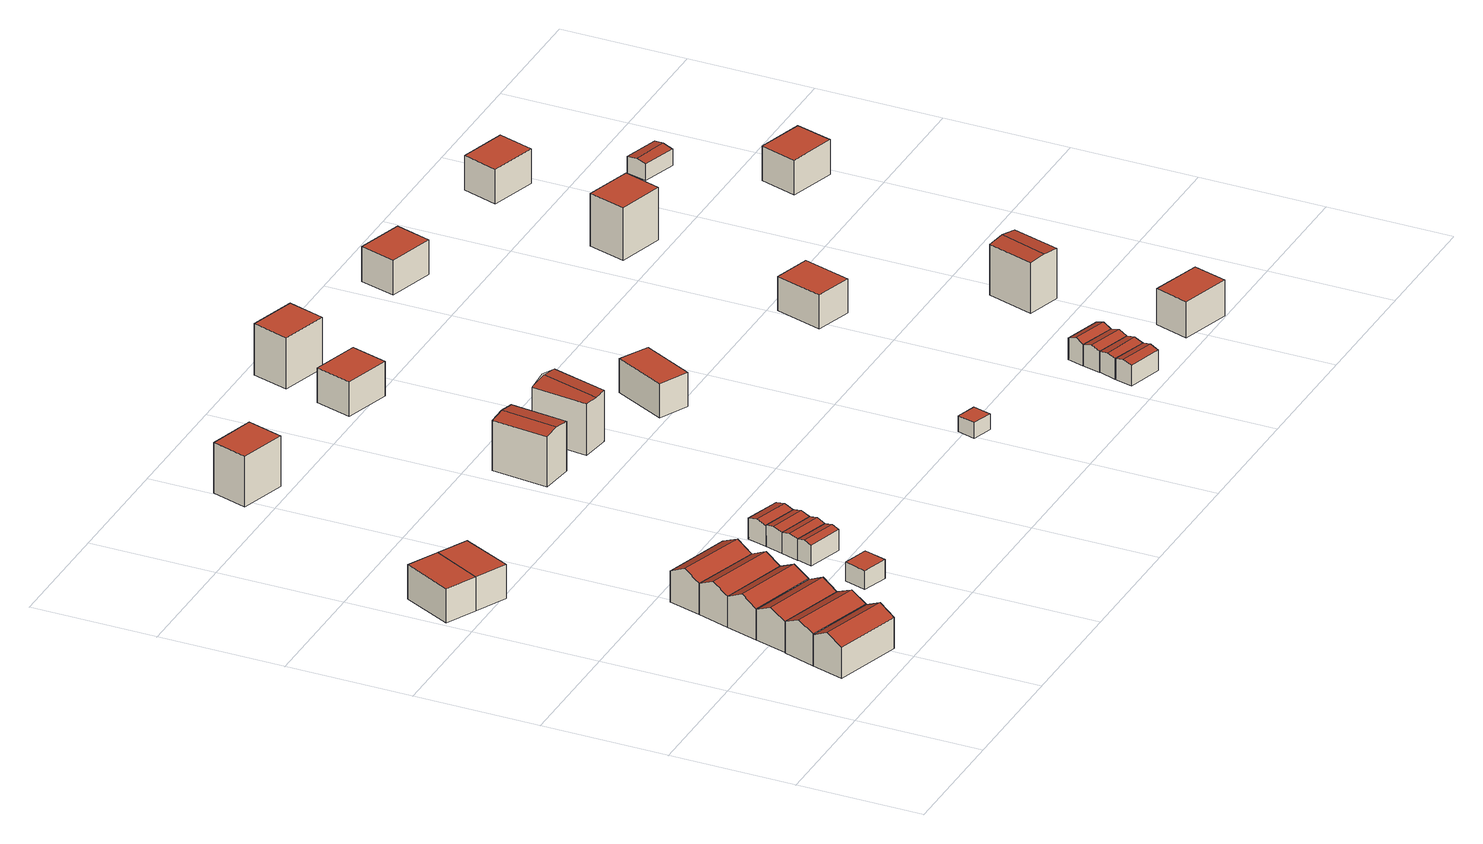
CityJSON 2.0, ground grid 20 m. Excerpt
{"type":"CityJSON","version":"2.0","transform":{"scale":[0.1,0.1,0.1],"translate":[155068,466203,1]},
"CityObjects":{
"building1":{"type":"Building","attributes":{"b3_bag_bag_overlap":0,"b3_bouwlagen":2,"b3_dak_type":"slanted","b3_extrusie":"standard","b3_h_dak_50p":6.19,"b3_h_dak_70p":7.12,"b3_h_dak_max":8.47,"b3_h_dak_min":5.07,"b3_h_maaiveld":2.04,"b3_is_glas_dak":false,"b3_kas_warenhuis":false,"b3_kwaliteitsindicator":true,"b3_mutatie_ahn3_ahn4":false,"b3_mutatie_ahn4_ahn5":false,"b3_n_nok":0,"b3_n_vlakken":2,"b3_opp_buitenmuur":52.2,"b3_opp_dak_plat":16.15,"b3_opp_dak_schuin":48.78,"b3_opp_grond":61.24,"b3_opp_scheidingsmuur":97.62,"b3_rmse_lod12":1.39,"b3_rmse_lod13":1.39,"b3_rmse_lod22":0.0473,"b3_t_run":35,"b3_val3dity_lod12":"[]","b3_val3dity_lod13":"[]","b3_val3dity_lod22":"[]","b3_volume_lod12":312.37,"b3_volume_lod13":312.37,"b3_volume_lod22":265.1,"geconstateerd":false,"oorspronkelijkbouwjaar":1991,"status":"Pand in gebruik"},"children":["building1-1"]},
"building1-1":{"type":"BuildingPart","parents":["building1"],"geometry":[{"type":"Solid","lod":"2.2","boundaries":[[[[0,1,2,3]],[[4,5,6,7]],[[5,4,1,0]],[[4,7,8,2,1]],[[9,8,7,6]],[[8,9,3,2]],[[9,6,5,0,3]]]],"semantics":{"surfaces":[{"type":"GroundSurface"},{"type":"RoofSurface"},{"type":"WallSurface"}],"values":[[0,1,2,2,1,2,2]]}}]},
"building2":{"type":"Building","attributes":{"b3_bag_bag_overlap":0,"b3_bouwlagen":2,"b3_dak_type":"slanted","b3_extrusie":"standard","b3_h_dak_50p":6.31,"b3_h_dak_70p":7.24,"b3_h_dak_max":8.48,"b3_h_dak_min":5.08,"b3_h_maaiveld":2.04,"b3_is_glas_dak":false,"b3_kas_warenhuis":false,"b3_kwaliteitsindicator":true,"b3_mutatie_ahn3_ahn4":false,"b3_mutatie_ahn4_ahn5":false,"b3_n_nok":0,"b3_n_vlakken":2,"b3_opp_buitenmuur":55,"b3_opp_dak_plat":20.54,"b3_opp_dak_schuin":43.91,"b3_opp_grond":61.23,"b3_opp_scheidingsmuur":97.56,"b3_rmse_lod12":1.41,"b3_rmse_lod13":1.41,"b3_rmse_lod22":0.0472,"b3_t_run":30,"b3_val3dity_lod12":"[]","b3_val3dity_lod13":"[]","b3_val3dity_lod22":"[]","b3_volume_lod12":316.66,"b3_volume_lod13":316.66,"b3_volume_lod22":266.29,"geconstateerd":false,"oorspronkelijkbouwjaar":1991,"status":"Pand in gebruik"},"children":["building2-1"]},
"building2-1":{"type":"BuildingPart","parents":["building2"],"geometry":[{"type":"Solid","lod":"2.2","boundaries":[[[[10,11,1,0]],[[12,13,14,15]],[[13,12,11,10]],[[12,15,16,1,11]],[[17,16,15,14]],[[16,17,0,1]],[[17,14,13,10,0]]]],"semantics":{"surfaces":[{"type":"GroundSurface"},{"type":"RoofSurface"},{"type":"WallSurface"}],"values":[[0,1,2,2,1,2,2]]}}]},
"building3":{"type":"Building","attributes":{"b3_bag_bag_overlap":0,"b3_bouwlagen":2,"b3_dak_type":"slanted","b3_extrusie":"standard","b3_h_dak_50p":6.29,"b3_h_dak_70p":7.17,"b3_h_dak_max":8.48,"b3_h_dak_min":5.07,"b3_h_maaiveld":2.09,"b3_is_glas_dak":false,"b3_kas_warenhuis":false,"b3_kwaliteitsindicator":true,"b3_mutatie_ahn3_ahn4":false,"b3_mutatie_ahn4_ahn5":false,"b3_n_nok":0,"b3_n_vlakken":2,"b3_opp_buitenmuur":54.1,"b3_opp_dak_plat":20.85,"b3_opp_dak_schuin":43.54,"b3_opp_grond":61.23,"b3_opp_scheidingsmuur":96.2,"b3_rmse_lod12":1.37,"b3_rmse_lod13":1.37,"b3_rmse_lod22":0.0404,"b3_t_run":29,"b3_val3dity_lod12":"[]","b3_val3dity_lod13":"[]","b3_val3dity_lod22":"[]","b3_volume_lod12":308.35,"b3_volume_lod13":308.35,"b3_volume_lod22":262.24,"geconstateerd":false,"oorspronkelijkbouwjaar":1991,"status":"Pand in gebruik"},"children":["building3-1"]},
"building3-1":{"type":"BuildingPart","parents":["building3"],"geometry":[{"type":"Solid","lod":"2.2","boundaries":[[[[18,19,20,21]],[[22,23,24,25]],[[23,22,19,18]],[[22,25,26,20,19]],[[27,26,25,24]],[[26,27,21,20]],[[27,24,23,18,21]]]],"semantics":{"surfaces":[{"type":"GroundSurface"},{"type":"RoofSurface"},{"type":"WallSurface"}],"values":[[0,1,2,2,1,2,2]]}}]},
"building4":{"type":"Building","attributes":{"b3_bag_bag_overlap":0,"b3_bouwlagen":2,"b3_dak_type":"horizontal","b3_extrusie":"standard","b3_h_dak_50p":7.77,"b3_h_dak_70p":7.79,"b3_h_dak_max":7.94,"b3_h_dak_min":7.72,"b3_h_maaiveld":2.16,"b3_is_glas_dak":false,"b3_kas_warenhuis":false,"b3_kwaliteitsindicator":true,"b3_mutatie_ahn3_ahn4":false,"b3_mutatie_ahn4_ahn5":false,"b3_n_nok":0,"b3_n_vlakken":1,"b3_opp_buitenmuur":60.61,"b3_opp_dak_plat":47.4,"b3_opp_dak_schuin":0,"b3_opp_grond":47.4,"b3_opp_scheidingsmuur":98.88,"b3_rmse_lod12":0.368,"b3_rmse_lod13":0.368,"b3_rmse_lod22":0.368,"b3_t_run":25,"b3_val3dity_lod12":"[]","b3_val3dity_lod13":"[]","b3_val3dity_lod22":"[]","b3_volume_lod12":266.92,"b3_volume_lod13":266.92,"b3_volume_lod22":266.51,"geconstateerd":false,"oorspronkelijkbouwjaar":1991,"status":"Pand in gebruik"},"children":["building4-1"]},
"building4-1":{"type":"BuildingPart","parents":["building4"],"geometry":[{"type":"Solid","lod":"2.2","boundaries":[[[[28,29,30,31]],[[32,33,34,35]],[[35,34,29,28]],[[34,33,30,29]],[[33,32,31,30]],[[32,35,28,31]]]],"semantics":{"surfaces":[{"type":"GroundSurface"},{"type":"RoofSurface"},{"type":"WallSurface"}],"values":[[0,1,2,2,2,2]]}}]},
"building5":{"type":"Building","attributes":{"b3_bag_bag_overlap":0,"b3_bouwlagen":2,"b3_dak_type":"slanted","b3_extrusie":"standard","b3_h_dak_50p":6.28,"b3_h_dak_70p":7.19,"b3_h_dak_max":8.48,"b3_h_dak_min":5.08,"b3_h_maaiveld":2.15,"b3_is_glas_dak":false,"b3_kas_warenhuis":false,"b3_kwaliteitsindicator":true,"b3_mutatie_ahn3_ahn4":false,"b3_mutatie_ahn4_ahn5":false,"b3_n_nok":0,"b3_n_vlakken":2,"b3_opp_buitenmuur":53.51,"b3_opp_dak_plat":21.48,"b3_opp_dak_schuin":42.9,"b3_opp_grond":61.22,"b3_opp_scheidingsmuur":95.57,"b3_rmse_lod12":1.41,"b3_rmse_lod13":1.41,"b3_rmse_lod22":0.0502,"b3_t_run":35,"b3_val3dity_lod12":"[]","b3_val3dity_lod13":"[]","b3_val3dity_lod22":"[]","b3_volume_lod12":309.46,"b3_volume_lod13":309.46,"b3_volume_lod22":259.7,"geconstateerd":false,"oorspronkelijkbouwjaar":1991,"status":"Pand in gebruik"},"children":["building5-1"]},
"building5-1":{"type":"BuildingPart","parents":["building5"],"geometry":[{"type":"Solid","lod":"2.2","boundaries":[[[[36,19,18,37]],[[38,39,40,19,36]],[[41,40,39,42]],[[40,41,18,19]],[[41,42,43,37,18]],[[38,43,42,39]],[[43,38,36,37]]]],"semantics":{"surfaces":[{"type":"GroundSurface"},{"type":"WallSurface"},{"type":"RoofSurface"}],"values":[[0,1,2,1,1,2,1]]}}]},
"building6":{"type":"Building","attributes":{"b3_bag_bag_overlap":0,"b3_bouwlagen":2,"b3_dak_type":"horizontal","b3_extrusie":"standard","b3_h_dak_50p":7.78,"b3_h_dak_70p":7.79,"b3_h_dak_max":7.94,"b3_h_dak_min":7.74,"b3_h_maaiveld":2.16,"b3_is_glas_dak":false,"b3_kas_warenhuis":false,"b3_kwaliteitsindicator":true,"b3_mutatie_ahn3_ahn4":false,"b3_mutatie_ahn4_ahn5":false,"b3_n_nok":0,"b3_n_vlakken":1,"b3_opp_buitenmuur":62.13,"b3_opp_dak_plat":48.35,"b3_opp_dak_schuin":0,"b3_opp_grond":48.35,"b3_opp_scheidingsmuur":98.75,"b3_rmse_lod12":0.0343,"b3_rmse_lod13":0.0343,"b3_rmse_lod22":0.0314,"b3_t_run":24,"b3_val3dity_lod12":"[]","b3_val3dity_lod13":"[]","b3_val3dity_lod22":"[]","b3_volume_lod12":272.57,"b3_volume_lod13":272.57,"b3_volume_lod22":272.08,"geconstateerd":false,"oorspronkelijkbouwjaar":1991,"status":"Pand in gebruik"},"children":["building6-1"]},
"building6-1":{"type":"BuildingPart","parents":["building6"],"geometry":[{"type":"Solid","lod":"2.2","boundaries":[[[[44,45,31,30]],[[33,32,46,47]],[[47,46,45,44]],[[46,32,31,45]],[[32,33,30,31]],[[33,47,44,30]]]],"semantics":{"surfaces":[{"type":"GroundSurface"},{"type":"RoofSurface"},{"type":"WallSurface"}],"values":[[0,1,2,2,2,2]]}}]},
"building7":{"type":"Building","attributes":{"b3_bag_bag_overlap":0,"b3_bouwlagen":2,"b3_dak_type":"slanted","b3_extrusie":"standard","b3_h_dak_50p":6.28,"b3_h_dak_70p":7.23,"b3_h_dak_max":8.47,"b3_h_dak_min":5.07,"b3_h_maaiveld":2.14,"b3_is_glas_dak":false,"b3_kas_warenhuis":false,"b3_kwaliteitsindicator":true,"b3_mutatie_ahn3_ahn4":false,"b3_mutatie_ahn4_ahn5":false,"b3_n_nok":0,"b3_n_vlakken":2,"b3_opp_buitenmuur":52.98,"b3_opp_dak_plat":21.18,"b3_opp_dak_schuin":43.25,"b3_opp_grond":61.23,"b3_opp_scheidingsmuur":95.88,"b3_rmse_lod12":1.43,"b3_rmse_lod13":1.43,"b3_rmse_lod22":0.0467,"b3_t_run":35,"b3_val3dity_lod12":"[]","b3_val3dity_lod13":"[]","b3_val3dity_lod22":"[]","b3_volume_lod12":310.87,"b3_volume_lod13":310.87,"b3_volume_lod22":259.42,"geconstateerd":false,"oorspronkelijkbouwjaar":1991,"status":"Pand in gebruik"},"children":["building7-1"]},
"building7-1":{"type":"BuildingPart","parents":["building7"],"geometry":[{"type":"Solid","lod":"2.2","boundaries":[[[[48,49,36,37]],[[50,51,52,53]],[[51,50,49,48]],[[50,53,38,36,49]],[[43,38,53,52]],[[38,43,37,36]],[[43,52,51,48,37]]]],"semantics":{"surfaces":[{"type":"GroundSurface"},{"type":"RoofSurface"},{"type":"WallSurface"}],"values":[[0,1,2,2,1,2,2]]}}]},
"building8":{"type":"Building","attributes":{"b3_bag_bag_overlap":0,"b3_bouwlagen":2,"b3_dak_type":"slanted","b3_extrusie":"standard","b3_h_dak_50p":6.33,"b3_h_dak_70p":7.24,"b3_h_dak_max":8.47,"b3_h_dak_min":5.08,"b3_h_maaiveld":2.14,"b3_is_glas_dak":false,"b3_kas_warenhuis":false,"b3_kwaliteitsindicator":true,"b3_mutatie_ahn3_ahn4":false,"b3_mutatie_ahn4_ahn5":false,"b3_n_nok":0,"b3_n_vlakken":2,"b3_opp_buitenmuur":101.18,"b3_opp_dak_plat":15.57,"b3_opp_dak_schuin":49.99,"b3_opp_grond":61.86,"b3_opp_scheidingsmuur":47.89,"b3_rmse_lod12":1.4,"b3_rmse_lod13":1.4,"b3_rmse_lod22":0.076,"b3_t_run":39,"b3_val3dity_lod12":"[]","b3_val3dity_lod13":"[]","b3_val3dity_lod22":"[]","b3_volume_lod12":314.93,"b3_volume_lod13":314.93,"b3_volume_lod22":265.08,"geconstateerd":false,"oorspronkelijkbouwjaar":1991,"status":"Pand in gebruik"},"children":["building8-1"]},
"building8-1":{"type":"BuildingPart","parents":["building8"],"geometry":[{"type":"Solid","lod":"2.2","boundaries":[[[[54,55,49,48]],[[56,57,58,59]],[[57,56,55,54]],[[56,59,50,49,55]],[[51,50,59,58]],[[50,51,48,49]],[[51,58,57,54,48]]]],"semantics":{"surfaces":[{"type":"GroundSurface"},{"type":"RoofSurface"},{"type":"WallSurface"}],"values":[[0,1,2,2,1,2,2]]}}]},
"building9":{"type":"Building","attributes":{"b3_bag_bag_overlap":0,"b3_dak_type":"slanted","b3_extrusie":"standard","b3_h_dak_50p":5.09,"b3_h_dak_70p":5.3,"b3_h_dak_max":5.59,"b3_h_dak_min":4.51,"b3_h_maaiveld":2.19,"b3_h_nok":5.56,"b3_is_glas_dak":false,"b3_kas_warenhuis":false,"b3_kwaliteitsindicator":true,"b3_mutatie_ahn3_ahn4":false,"b3_mutatie_ahn4_ahn5":false,"b3_n_nok":1,"b3_n_vlakken":2,"b3_opp_buitenmuur":34.64,"b3_opp_dak_plat":0,"b3_opp_dak_schuin":18.3,"b3_opp_grond":16.05,"b3_opp_scheidingsmuur":7.62,"b3_rmse_lod12":0.346,"b3_rmse_lod13":0.346,"b3_rmse_lod22":0.0188,"b3_t_run":11,"b3_val3dity_lod12":"[]","b3_val3dity_lod13":"[]","b3_val3dity_lod22":"[]","b3_volume_lod12":49.35,"b3_volume_lod13":49.35,"b3_volume_lod22":46.27,"geconstateerd":false,"oorspronkelijkbouwjaar":2023,"status":"Pand in gebruik"},"children":["building9-1"]},
"building9-1":{"type":"BuildingPart","parents":["building9"],"geometry":[{"type":"Solid","lod":"2.2","boundaries":[[[[60,61,62,63]],[[64,65,66,67]],[[67,66,61,60]],[[66,65,62,61]],[[65,64,63,62]],[[64,67,60,63]]]],"semantics":{"surfaces":[{"type":"GroundSurface"},{"type":"RoofSurface"},{"type":"WallSurface"}],"values":[[0,1,2,2,2,2]]}}]},
"building10":{"type":"Building","attributes":{"b3_bag_bag_overlap":0,"b3_dak_type":"slanted","b3_extrusie":"standard","b3_h_dak_50p":5.33,"b3_h_dak_70p":5.58,"b3_h_dak_max":5.99,"b3_h_dak_min":4.62,"b3_h_maaiveld":2.16,"b3_h_nok":6.05,"b3_is_glas_dak":false,"b3_kas_warenhuis":false,"b3_kwaliteitsindicator":true,"b3_mutatie_ahn3_ahn4":false,"b3_mutatie_ahn4_ahn5":false,"b3_n_nok":1,"b3_n_vlakken":2,"b3_opp_buitenmuur":31.3,"b3_opp_dak_plat":0,"b3_opp_dak_schuin":16.78,"b3_opp_grond":15.11,"b3_opp_scheidingsmuur":18.43,"b3_rmse_lod12":0.497,"b3_rmse_lod13":0.497,"b3_rmse_lod22":0.02,"b3_t_run":10,"b3_val3dity_lod12":"[]","b3_val3dity_lod13":"[]","b3_val3dity_lod22":"[]","b3_volume_lod12":52.09,"b3_volume_lod13":52.09,"b3_volume_lod22":47.72,"geconstateerd":false,"oorspronkelijkbouwjaar":1992,"status":"Pand in gebruik"},"children":["building10-1"]},
"building10-1":{"type":"BuildingPart","parents":["building10"],"geometry":[{"type":"Solid","lod":"2.2","boundaries":[[[[68,69,70,71]],[[72,73,74,75]],[[73,72,69,68]],[[72,75,76,70,69]],[[77,76,75,74]],[[76,77,71,70]],[[77,74,73,68,71]]]],"semantics":{"surfaces":[{"type":"GroundSurface"},{"type":"RoofSurface"},{"type":"WallSurface"}],"values":[[0,1,2,2,1,2,2]]}}]},
"building11":{"type":"Building","attributes":{"b3_bag_bag_overlap":0,"b3_dak_type":"slanted","b3_extrusie":"standard","b3_h_dak_50p":5.26,"b3_h_dak_70p":5.56,"b3_h_dak_max":5.98,"b3_h_dak_min":4.59,"b3_h_maaiveld":2.15,"b3_h_nok":6.01,"b3_is_glas_dak":false,"b3_kas_warenhuis":false,"b3_kwaliteitsindicator":true,"b3_mutatie_ahn3_ahn4":false,"b3_mutatie_ahn4_ahn5":false,"b3_n_nok":1,"b3_n_vlakken":2,"b3_opp_buitenmuur":14.72,"b3_opp_dak_plat":0,"b3_opp_dak_schuin":19.69,"b3_opp_grond":17.72,"b3_opp_scheidingsmuur":36.96,"b3_rmse_lod12":0.497,"b3_rmse_lod13":0.497,"b3_rmse_lod22":0.00897,"b3_t_run":11,"b3_val3dity_lod12":"[]","b3_val3dity_lod13":"[]","b3_val3dity_lod22":"[]","b3_volume_lod12":60.34,"b3_volume_lod13":60.34,"b3_volume_lod22":55.68,"geconstateerd":false,"oorspronkelijkbouwjaar":1992,"status":"Pand in gebruik"},"children":["building11-1"]},
"building11-1":{"type":"BuildingPart","parents":["building11"],"geometry":[{"type":"Solid","lod":"2.2","boundaries":[[[[78,79,80,81]],[[76,77,82,83]],[[77,76,79,78]],[[76,83,84,80,79]],[[85,84,83,82]],[[84,85,81,80]],[[85,82,77,78,81]]]],"semantics":{"surfaces":[{"type":"GroundSurface"},{"type":"RoofSurface"},{"type":"WallSurface"}],"values":[[0,1,2,2,1,2,2]]}}]},
"building12":{"type":"Building","attributes":{"b3_bag_bag_overlap":0,"b3_dak_type":"slanted","b3_extrusie":"standard","b3_h_dak_50p":5.3,"b3_h_dak_70p":5.57,"b3_h_dak_max":5.98,"b3_h_dak_min":4.59,"b3_h_maaiveld":2.1,"b3_h_nok":5.99,"b3_is_glas_dak":false,"b3_kas_warenhuis":false,"b3_kwaliteitsindicator":true,"b3_mutatie_ahn3_ahn4":false,"b3_mutatie_ahn4_ahn5":false,"b3_n_nok":1,"b3_n_vlakken":2,"b3_opp_buitenmuur":15.19,"b3_opp_dak_plat":0,"b3_opp_dak_schuin":19.72,"b3_opp_grond":17.8,"b3_opp_scheidingsmuur":37.44,"b3_rmse_lod12":0.492,"b3_rmse_lod13":0.492,"b3_rmse_lod22":0.00986,"b3_t_run":10,"b3_val3dity_lod12":"[]","b3_val3dity_lod13":"[]","b3_val3dity_lod22":"[]","b3_volume_lod12":61.7,"b3_volume_lod13":61.7,"b3_volume_lod22":56.65,"geconstateerd":false,"oorspronkelijkbouwjaar":1992,"status":"Pand in gebruik"},"children":["building12-1"]},
"building12-1":{"type":"BuildingPart","parents":["building12"],"geometry":[{"type":"Solid","lod":"2.2","boundaries":[[[[81,80,86,87]],[[84,85,88,89]],[[85,84,80,81]],[[84,89,90,86,80]],[[91,90,89,88]],[[90,91,87,86]],[[91,88,85,81,87]]]],"semantics":{"surfaces":[{"type":"GroundSurface"},{"type":"RoofSurface"},{"type":"WallSurface"}],"values":[[0,1,2,2,1,2,2]]}}]},
"building13":{"type":"Building","attributes":{"b3_bag_bag_overlap":0,"b3_dak_type":"slanted","b3_extrusie":"standard","b3_h_dak_50p":5.27,"b3_h_dak_70p":5.56,"b3_h_dak_max":5.97,"b3_h_dak_min":4.59,"b3_h_maaiveld":2.1,"b3_h_nok":6,"b3_is_glas_dak":false,"b3_kas_warenhuis":false,"b3_kwaliteitsindicator":true,"b3_mutatie_ahn3_ahn4":false,"b3_mutatie_ahn4_ahn5":false,"b3_n_nok":1,"b3_n_vlakken":2,"b3_opp_buitenmuur":35.73,"b3_opp_dak_plat":0,"b3_opp_dak_schuin":22.32,"b3_opp_grond":20.12,"b3_opp_scheidingsmuur":18.92,"b3_rmse_lod12":0.491,"b3_rmse_lod13":0.491,"b3_rmse_lod22":0.00829,"b3_t_run":11,"b3_val3dity_lod12":"[]","b3_val3dity_lod13":"[]","b3_val3dity_lod22":"[]","b3_volume_lod12":69.28,"b3_volume_lod13":69.28,"b3_volume_lod22":64.1,"geconstateerd":false,"oorspronkelijkbouwjaar":1992,"status":"Pand in gebruik"},"children":["building13-1"]},
"building13-1":{"type":"BuildingPart","parents":["building13"],"geometry":[{"type":"Solid","lod":"2.2","boundaries":[[[[92,93,87,86]],[[94,95,96,97]],[[95,94,93,92]],[[94,97,98,87,93]],[[99,98,97,96]],[[98,99,86,87]],[[99,96,95,92,86]]]],"semantics":{"surfaces":[{"type":"GroundSurface"},{"type":"RoofSurface"},{"type":"WallSurface"}],"values":[[0,1,2,2,1,2,2]]}}]},
"building14":{"type":"Building","attributes":{"b3_bag_bag_overlap":0,"b3_bouwlagen":3,"b3_dak_type":"slanted","b3_extrusie":"standard","b3_h_dak_50p":10.05,"b3_h_dak_70p":10.07,"b3_h_dak_max":10.26,"b3_h_dak_min":10.01,"b3_h_maaiveld":1.8,"b3_is_glas_dak":false,"b3_kas_warenhuis":false,"b3_kwaliteitsindicator":true,"b3_mutatie_ahn3_ahn4":false,"b3_mutatie_ahn4_ahn5":false,"b3_n_nok":0,"b3_n_vlakken":2,"b3_opp_buitenmuur":90.95,"b3_opp_dak_plat":45.04,"b3_opp_dak_schuin":0,"b3_opp_grond":45.04,"b3_opp_scheidingsmuur":132.66,"b3_rmse_lod12":0.371,"b3_rmse_lod13":0.371,"b3_rmse_lod22":0.374,"b3_t_run":25,"b3_val3dity_lod12":"[]","b3_val3dity_lod13":"[]","b3_val3dity_lod22":"[]","b3_volume_lod12":372.07,"b3_volume_lod13":372.07,"b3_volume_lod22":371.76,"geconstateerd":false,"oorspronkelijkbouwjaar":1990,"status":"Pand in gebruik"},"children":["building14-1"]},
"building14-1":{"type":"BuildingPart","parents":["building14"],"geometry":[{"type":"Solid","lod":"2.2","boundaries":[[[[100,101,102,103]],[[104,105,106,107]],[[107,106,101,100]],[[106,105,102,101]],[[105,104,103,102]],[[104,107,100,103]]]],"semantics":{"surfaces":[{"type":"GroundSurface"},{"type":"RoofSurface"},{"type":"WallSurface"}],"values":[[0,1,2,2,2,2]]}}]},
"building15":{"type":"Building","attributes":{"b3_bag_bag_overlap":0,"b3_bouwlagen":3,"b3_dak_type":"multiple horizontal","b3_extrusie":"standard","b3_h_dak_50p":10.42,"b3_h_dak_70p":10.43,"b3_h_dak_max":10.53,"b3_h_dak_min":7.77,"b3_h_maaiveld":2.19,"b3_is_glas_dak":false,"b3_kas_warenhuis":false,"b3_kwaliteitsindicator":true,"b3_mutatie_ahn3_ahn4":false,"b3_mutatie_ahn4_ahn5":false,"b3_n_nok":0,"b3_n_vlakken":2,"b3_opp_buitenmuur":87.93,"b3_opp_dak_plat":38.05,"b3_opp_dak_schuin":10.14,"b3_opp_grond":48.17,"b3_opp_scheidingsmuur":140.07,"b3_rmse_lod12":1.04,"b3_rmse_lod13":1.04,"b3_rmse_lod22":0.13,"b3_t_run":21,"b3_val3dity_lod12":"[]","b3_val3dity_lod13":"[]","b3_val3dity_lod22":"[]","b3_volume_lod12":396.5,"b3_volume_lod13":396.5,"b3_volume_lod22":370.59,"geconstateerd":false,"oorspronkelijkbouwjaar":1991,"status":"Pand in gebruik"},"children":["building15-1"]},
"building15-1":{"type":"BuildingPart","parents":["building15"],"geometry":[{"type":"Solid","lod":"2.2","boundaries":[[[[108,109,110,111]],[[112,113,114,109,108]],[[115,114,113,116]],[[114,115,110,109]],[[115,116,117,111,110]],[[112,117,116,113]],[[117,112,108,111]]]],"semantics":{"surfaces":[{"type":"GroundSurface"},{"type":"WallSurface"},{"type":"RoofSurface"}],"values":[[0,1,2,1,1,2,1]]}}]},
"building16":{"type":"Building","attributes":{"b3_bag_bag_overlap":0,"b3_bouwlagen":3,"b3_dak_type":"multiple horizontal","b3_extrusie":"standard","b3_h_dak_50p":10.43,"b3_h_dak_70p":10.44,"b3_h_dak_max":10.53,"b3_h_dak_min":7.78,"b3_h_maaiveld":1.98,"b3_is_glas_dak":false,"b3_kas_warenhuis":false,"b3_kwaliteitsindicator":true,"b3_mutatie_ahn3_ahn4":false,"b3_mutatie_ahn4_ahn5":false,"b3_n_nok":0,"b3_n_vlakken":2,"b3_opp_buitenmuur":91.42,"b3_opp_dak_plat":49.64,"b3_opp_dak_schuin":0,"b3_opp_grond":49.63,"b3_opp_scheidingsmuur":139.8,"b3_rmse_lod12":1.45,"b3_rmse_lod13":1.45,"b3_rmse_lod22":0.0541,"b3_t_run":17,"b3_val3dity_lod12":"[]","b3_val3dity_lod13":"[]","b3_val3dity_lod22":"[]","b3_volume_lod12":420.11,"b3_volume_lod13":420.11,"b3_volume_lod22":373.01,"geconstateerd":false,"oorspronkelijkbouwjaar":1991,"status":"Pand in gebruik"},"children":["building16-1"]},
"building16-1":{"type":"BuildingPart","parents":["building16"],"geometry":[{"type":"Solid","lod":"2.2","boundaries":[[[[118,119,120,121]],[[122,123,124,125]],[[123,122,119,118]],[[122,125,126,120,119]],[[127,126,125,124]],[[126,127,121,120]],[[127,124,123,118,121]]]],"semantics":{"surfaces":[{"type":"GroundSurface"},{"type":"RoofSurface"},{"type":"WallSurface"}],"values":[[0,1,2,2,1,2,2]]}}]},
"building17":{"type":"Building","attributes":{"b3_bag_bag_overlap":0,"b3_bouwlagen":2,"b3_dak_type":"horizontal","b3_extrusie":"standard","b3_h_dak_50p":7.5,"b3_h_dak_70p":7.52,"b3_h_dak_max":7.8,"b3_h_dak_min":7.45,"b3_h_maaiveld":1.8,"b3_is_glas_dak":false,"b3_kas_warenhuis":false,"b3_kwaliteitsindicator":true,"b3_mutatie_ahn3_ahn4":false,"b3_mutatie_ahn4_ahn5":false,"b3_n_nok":0,"b3_n_vlakken":1,"b3_opp_buitenmuur":63.25,"b3_opp_dak_plat":46.36,"b3_opp_dak_schuin":0,"b3_opp_grond":46.35,"b3_opp_scheidingsmuur":93.41,"b3_rmse_lod12":0.33,"b3_rmse_lod13":0.33,"b3_rmse_lod22":0.327,"b3_t_run":24,"b3_val3dity_lod12":"[]","b3_val3dity_lod13":"[]","b3_val3dity_lod22":"[]","b3_volume_lod12":264.75,"b3_volume_lod13":264.75,"b3_volume_lod22":264.77,"geconstateerd":false,"oorspronkelijkbouwjaar":1990,"status":"Pand in gebruik"},"children":["building17-1"]},
"building17-1":{"type":"BuildingPart","parents":["building17"],"geometry":[{"type":"Solid","lod":"2.2","boundaries":[[[[128,129,130,131]],[[132,133,134,135]],[[135,134,129,128]],[[134,133,130,129]],[[133,132,131,130]],[[132,135,128,131]]]],"semantics":{"surfaces":[{"type":"GroundSurface"},{"type":"RoofSurface"},{"type":"WallSurface"}],"values":[[0,1,2,2,2,2]]}}]},
"building18":{"type":"Building","attributes":{"b3_dak_type":"horizontal","b3_extrusie":"standard","b3_h_dak_50p":4.74,"b3_h_dak_70p":4.75,"b3_h_dak_max":4.77,"b3_h_dak_min":4.66,"b3_h_maaiveld":2.08,"b3_is_glas_dak":false,"b3_kas_warenhuis":false,"b3_kwaliteitsindicator":true,"b3_mutatie_ahn3_ahn4":false,"b3_mutatie_ahn4_ahn5":false,"b3_n_nok":0,"b3_n_vlakken":1,"b3_opp_buitenmuur":26.5,"b3_opp_dak_plat":10.15,"b3_opp_dak_schuin":0,"b3_opp_grond":10.15,"b3_opp_scheidingsmuur":7.39,"b3_rmse_lod12":0.0275,"b3_rmse_lod13":0.0275,"b3_rmse_lod22":0.0232,"b3_t_run":6,"b3_val3dity_lod12":"[]","b3_val3dity_lod13":"[]","b3_val3dity_lod22":"[]","b3_volume_lod12":27.05,"b3_volume_lod13":27.05,"b3_volume_lod22":26.94,"geconstateerd":false,"oorspronkelijkbouwjaar":1995,"status":"Pand in gebruik"},"children":["building18-1"]},
"building18-1":{"type":"BuildingPart","parents":["building18"],"geometry":[{"type":"Solid","lod":"2.2","boundaries":[[[[136,137,138,139]],[[140,141,142,143]],[[143,142,137,136]],[[142,141,138,137]],[[141,140,139,138]],[[140,143,136,139]]]],"semantics":{"surfaces":[{"type":"GroundSurface"},{"type":"RoofSurface"},{"type":"WallSurface"}],"values":[[0,1,2,2,2,2]]}}]},
"building19":{"type":"Building","attributes":{"b3_bag_bag_overlap":0,"b3_bouwlagen":2,"b3_dak_type":"horizontal","b3_extrusie":"standard","b3_h_dak_50p":7.77,"b3_h_dak_70p":7.78,"b3_h_dak_max":7.97,"b3_h_dak_min":7.73,"b3_h_maaiveld":2.17,"b3_is_glas_dak":false,"b3_kas_warenhuis":false,"b3_kwaliteitsindicator":true,"b3_mutatie_ahn3_ahn4":false,"b3_mutatie_ahn4_ahn5":false,"b3_n_nok":0,"b3_n_vlakken":1,"b3_opp_buitenmuur":58.02,"b3_opp_dak_plat":47.05,"b3_opp_dak_schuin":0,"b3_opp_grond":47.05,"b3_opp_scheidingsmuur":102.22,"b3_rmse_lod12":0.0493,"b3_rmse_lod13":0.0493,"b3_rmse_lod22":0.0468,"b3_t_run":18,"b3_val3dity_lod12":"[]","b3_val3dity_lod13":"[]","b3_val3dity_lod22":"[]","b3_volume_lod12":263.93,"b3_volume_lod13":263.93,"b3_volume_lod22":263.86,"geconstateerd":false,"oorspronkelijkbouwjaar":1991,"status":"Pand in gebruik"},"children":["building19-1"]},
"building19-1":{"type":"BuildingPart","parents":["building19"],"geometry":[{"type":"Solid","lod":"2.2","boundaries":[[[[144,145,146,147]],[[148,149,150,151]],[[151,150,145,144]],[[150,149,146,145]],[[149,148,147,146]],[[148,151,144,147]]]],"semantics":{"surfaces":[{"type":"GroundSurface"},{"type":"RoofSurface"},{"type":"WallSurface"}],"values":[[0,1,2,2,2,2]]}}]},
"building20":{"type":"Building","attributes":{"b3_bag_bag_overlap":0,"b3_bouwlagen":3,"b3_dak_type":"horizontal","b3_extrusie":"standard","b3_h_dak_50p":10.15,"b3_h_dak_70p":10.16,"b3_h_dak_max":10.37,"b3_h_dak_min":10.1,"b3_h_maaiveld":1.8,"b3_is_glas_dak":false,"b3_kas_warenhuis":false,"b3_kwaliteitsindicator":true,"b3_mutatie_ahn3_ahn4":false,"b3_mutatie_ahn4_ahn5":false,"b3_n_nok":0,"b3_n_vlakken":1,"b3_opp_buitenmuur":116.28,"b3_opp_dak_plat":46.27,"b3_opp_dak_schuin":0,"b3_opp_grond":46.26,"b3_opp_scheidingsmuur":112.71,"b3_rmse_lod12":0.246,"b3_rmse_lod13":0.246,"b3_rmse_lod22":0.248,"b3_t_run":23,"b3_val3dity_lod12":"[]","b3_val3dity_lod13":"[]","b3_val3dity_lod22":"[]","b3_volume_lod12":386.7,"b3_volume_lod13":386.7,"b3_volume_lod22":386.46,"geconstateerd":false,"oorspronkelijkbouwjaar":1990,"status":"Pand in gebruik"},"children":["building20-1"]},
"building20-1":{"type":"BuildingPart","parents":["building20"],"geometry":[{"type":"Solid","lod":"2.2","boundaries":[[[[152,153,154,155]],[[156,157,158,159]],[[159,158,153,152]],[[158,157,154,153]],[[157,156,155,154]],[[156,159,152,155]]]],"semantics":{"surfaces":[{"type":"GroundSurface"},{"type":"RoofSurface"},{"type":"WallSurface"}],"values":[[0,1,2,2,2,2]]}}]},
"building21":{"type":"Building","attributes":{"b3_bag_bag_overlap":0,"b3_dak_type":"slanted","b3_extrusie":"standard","b3_h_dak_50p":5.19,"b3_h_dak_70p":5.5,"b3_h_dak_max":5.9,"b3_h_dak_min":4.49,"b3_h_maaiveld":2.08,"b3_h_nok":5.91,"b3_is_glas_dak":false,"b3_kas_warenhuis":false,"b3_kwaliteitsindicator":true,"b3_mutatie_ahn3_ahn4":false,"b3_mutatie_ahn4_ahn5":false,"b3_n_nok":1,"b3_n_vlakken":2,"b3_opp_buitenmuur":14.75,"b3_opp_dak_plat":0,"b3_opp_dak_schuin":19.57,"b3_opp_grond":17.63,"b3_opp_scheidingsmuur":36.41,"b3_rmse_lod12":0.496,"b3_rmse_lod13":0.496,"b3_rmse_lod22":0.0106,"b3_t_run":10,"b3_val3dity_lod12":"[]","b3_val3dity_lod13":"[]","b3_val3dity_lod22":"[]","b3_volume_lod12":59.8,"b3_volume_lod13":59.8,"b3_volume_lod22":55.12,"geconstateerd":false,"oorspronkelijkbouwjaar":1992,"status":"Pand in gebruik"},"children":["building21-1"]},
"building21-1":{"type":"BuildingPart","parents":["building21"],"geometry":[{"type":"Solid","lod":"2.2","boundaries":[[[[160,161,162,163]],[[164,165,166,167]],[[165,164,161,160]],[[164,167,168,162,161]],[[169,168,167,166]],[[168,169,163,162]],[[169,166,165,160,163]]]],"semantics":{"surfaces":[{"type":"GroundSurface"},{"type":"RoofSurface"},{"type":"WallSurface"}],"values":[[0,1,2,2,1,2,2]]}}]},
"building22":{"type":"Building","attributes":{"b3_bag_bag_overlap":0,"b3_dak_type":"slanted","b3_extrusie":"standard","b3_h_dak_50p":5.19,"b3_h_dak_70p":5.49,"b3_h_dak_max":5.89,"b3_h_dak_min":4.53,"b3_h_maaiveld":2.05,"b3_h_nok":5.92,"b3_is_glas_dak":false,"b3_kas_warenhuis":false,"b3_kwaliteitsindicator":true,"b3_mutatie_ahn3_ahn4":false,"b3_mutatie_ahn4_ahn5":false,"b3_n_nok":1,"b3_n_vlakken":2,"b3_opp_buitenmuur":14.88,"b3_opp_dak_plat":0,"b3_opp_dak_schuin":19.58,"b3_opp_grond":17.63,"b3_opp_scheidingsmuur":36.83,"b3_rmse_lod12":0.497,"b3_rmse_lod13":0.497,"b3_rmse_lod22":0.0101,"b3_t_run":11,"b3_val3dity_lod12":"[]","b3_val3dity_lod13":"[]","b3_val3dity_lod22":"[]","b3_volume_lod12":60.46,"b3_volume_lod13":60.46,"b3_volume_lod22":55.56,"geconstateerd":false,"oorspronkelijkbouwjaar":1992,"status":"Pand in gebruik"},"children":["building22-1"]},
"building22-1":{"type":"BuildingPart","parents":["building22"],"geometry":[{"type":"Solid","lod":"2.2","boundaries":[[[[170,171,161,160]],[[172,173,174,175]],[[173,172,171,170]],[[172,175,164,161,171]],[[165,164,175,174]],[[164,165,160,161]],[[165,174,173,170,160]]]],"semantics":{"surfaces":[{"type":"GroundSurface"},{"type":"RoofSurface"},{"type":"WallSurface"}],"values":[[0,1,2,2,1,2,2]]}}]},
"building23":{"type":"Building","attributes":{"b3_bag_bag_overlap":0,"b3_dak_type":"slanted","b3_extrusie":"standard","b3_h_dak_50p":5.19,"b3_h_dak_70p":5.49,"b3_h_dak_max":5.89,"b3_h_dak_min":4.51,"b3_h_maaiveld":2.02,"b3_h_nok":5.92,"b3_is_glas_dak":false,"b3_kas_warenhuis":false,"b3_kwaliteitsindicator":true,"b3_mutatie_ahn3_ahn4":false,"b3_mutatie_ahn4_ahn5":false,"b3_n_nok":1,"b3_n_vlakken":2,"b3_opp_buitenmuur":14.99,"b3_opp_dak_plat":0,"b3_opp_dak_schuin":19.71,"b3_opp_grond":17.75,"b3_opp_scheidingsmuur":37.41,"b3_rmse_lod12":0.499,"b3_rmse_lod13":0.499,"b3_rmse_lod22":0.0105,"b3_t_run":11,"b3_val3dity_lod12":"[]","b3_val3dity_lod13":"[]","b3_val3dity_lod22":"[]","b3_volume_lod12":61.29,"b3_volume_lod13":61.29,"b3_volume_lod22":56.41,"geconstateerd":false,"oorspronkelijkbouwjaar":1992,"status":"Pand in gebruik"},"children":["building23-1"]},
"building23-1":{"type":"BuildingPart","parents":["building23"],"geometry":[{"type":"Solid","lod":"2.2","boundaries":[[[[176,177,178,179]],[[173,172,180,181]],[[172,173,177,176]],[[173,181,182,178,177]],[[183,182,181,180]],[[182,183,179,178]],[[183,180,172,176,179]]]],"semantics":{"surfaces":[{"type":"GroundSurface"},{"type":"RoofSurface"},{"type":"WallSurface"}],"values":[[0,1,2,2,1,2,2]]}}]},
"building24":{"type":"Building","attributes":{"b3_bag_bag_overlap":0,"b3_dak_type":"slanted","b3_extrusie":"standard","b3_h_dak_50p":5.19,"b3_h_dak_70p":5.47,"b3_h_dak_max":5.88,"b3_h_dak_min":4.51,"b3_h_maaiveld":2.02,"b3_h_nok":5.91,"b3_is_glas_dak":false,"b3_kas_warenhuis":false,"b3_kwaliteitsindicator":true,"b3_mutatie_ahn3_ahn4":false,"b3_mutatie_ahn4_ahn5":false,"b3_n_nok":1,"b3_n_vlakken":2,"b3_opp_buitenmuur":32.94,"b3_opp_dak_plat":0,"b3_opp_dak_schuin":18.89,"b3_opp_grond":17.02,"b3_opp_scheidingsmuur":18.83,"b3_rmse_lod12":0.5,"b3_rmse_lod13":0.5,"b3_rmse_lod22":0.0108,"b3_t_run":12,"b3_val3dity_lod12":"[]","b3_val3dity_lod13":"[]","b3_val3dity_lod22":"[]","b3_volume_lod12":58.67,"b3_volume_lod13":58.67,"b3_volume_lod22":53.96,"geconstateerd":false,"oorspronkelijkbouwjaar":1992,"status":"Pand in gebruik"},"children":["building24-1"]},
"building24-1":{"type":"BuildingPart","parents":["building24"],"geometry":[{"type":"Solid","lod":"2.2","boundaries":[[[[184,185,179,178]],[[186,187,188,189]],[[187,186,185,184]],[[186,189,183,179,185]],[[182,183,189,188]],[[183,182,178,179]],[[182,188,187,184,178]]]],"semantics":{"surfaces":[{"type":"GroundSurface"},{"type":"RoofSurface"},{"type":"WallSurface"}],"values":[[0,1,2,2,1,2,2]]}}]},
"building25":{"type":"Building","attributes":{"b3_bag_bag_overlap":0,"b3_bouwlagen":2,"b3_dak_type":"slanted","b3_extrusie":"standard","b3_h_dak_50p":7.73,"b3_h_dak_70p":7.74,"b3_h_dak_max":7.82,"b3_h_dak_min":7.7,"b3_h_maaiveld":2.09,"b3_is_glas_dak":false,"b3_kas_warenhuis":false,"b3_kwaliteitsindicator":true,"b3_mutatie_ahn3_ahn4":false,"b3_mutatie_ahn4_ahn5":false,"b3_n_nok":0,"b3_n_vlakken":2,"b3_opp_buitenmuur":67.17,"b3_opp_dak_plat":47.71,"b3_opp_dak_schuin":0,"b3_opp_grond":47.71,"b3_opp_scheidingsmuur":90.03,"b3_rmse_lod12":0.68,"b3_rmse_lod13":0.68,"b3_rmse_lod22":0.679,"b3_t_run":17,"b3_val3dity_lod12":"[]","b3_val3dity_lod13":"[]","b3_val3dity_lod22":"[]","b3_volume_lod12":269.13,"b3_volume_lod13":269.13,"b3_volume_lod22":268.99,"geconstateerd":false,"oorspronkelijkbouwjaar":1990,"status":"Pand in gebruik"},"children":["building25-1"]},
"building25-1":{"type":"BuildingPart","parents":["building25"],"geometry":[{"type":"Solid","lod":"2.2","boundaries":[[[[190,191,192,193]],[[194,195,196,197]],[[197,196,191,190]],[[196,195,192,191]],[[195,194,193,192]],[[194,197,190,193]]]],"semantics":{"surfaces":[{"type":"GroundSurface"},{"type":"RoofSurface"},{"type":"WallSurface"}],"values":[[0,1,2,2,2,2]]}}]},
"building26":{"type":"Building","attributes":{"b3_bag_bag_overlap":0,"b3_bouwlagen":2,"b3_dak_type":"horizontal","b3_extrusie":"standard","b3_h_dak_50p":7.51,"b3_h_dak_70p":7.52,"b3_h_dak_max":7.79,"b3_h_dak_min":7.47,"b3_h_maaiveld":1.8,"b3_is_glas_dak":false,"b3_kas_warenhuis":false,"b3_kwaliteitsindicator":true,"b3_mutatie_ahn3_ahn4":false,"b3_mutatie_ahn4_ahn5":false,"b3_n_nok":0,"b3_n_vlakken":1,"b3_opp_buitenmuur":65.35,"b3_opp_dak_plat":46.15,"b3_opp_dak_schuin":0,"b3_opp_grond":46.15,"b3_opp_scheidingsmuur":91.35,"b3_rmse_lod12":0.122,"b3_rmse_lod13":0.122,"b3_rmse_lod22":0.114,"b3_t_run":25,"b3_val3dity_lod12":"[]","b3_val3dity_lod13":"[]","b3_val3dity_lod22":"[]","b3_volume_lod12":264.08,"b3_volume_lod13":264.08,"b3_volume_lod22":263.94,"geconstateerd":false,"oorspronkelijkbouwjaar":1990,"status":"Pand in gebruik"},"children":["building26-1"]},
"building26-1":{"type":"BuildingPart","parents":["building26"],"geometry":[{"type":"Solid","lod":"2.2","boundaries":[[[[198,199,200,201]],[[202,203,204,205]],[[205,204,199,198]],[[204,203,200,199]],[[203,202,201,200]],[[202,205,198,201]]]],"semantics":{"surfaces":[{"type":"GroundSurface"},{"type":"RoofSurface"},{"type":"WallSurface"}],"values":[[0,1,2,2,2,2]]}}]},
"building27":{"type":"Building","attributes":{"b3_bag_bag_overlap":0,"b3_bouwlagen":2,"b3_dak_type":"horizontal","b3_extrusie":"standard","b3_h_dak_50p":7.75,"b3_h_dak_70p":7.77,"b3_h_dak_max":7.92,"b3_h_dak_min":7.7,"b3_h_maaiveld":1.95,"b3_is_glas_dak":false,"b3_kas_warenhuis":false,"b3_kwaliteitsindicator":true,"b3_mutatie_ahn3_ahn4":false,"b3_mutatie_ahn4_ahn5":false,"b3_n_nok":0,"b3_n_vlakken":1,"b3_opp_buitenmuur":113.94,"b3_opp_dak_plat":46.36,"b3_opp_dak_schuin":0,"b3_opp_grond":46.36,"b3_opp_scheidingsmuur":47.42,"b3_rmse_lod12":0.055,"b3_rmse_lod13":0.055,"b3_rmse_lod22":0.0511,"b3_t_run":30,"b3_val3dity_lod12":"[]","b3_val3dity_lod13":"[]","b3_val3dity_lod22":"[]","b3_volume_lod12":269.69,"b3_volume_lod13":269.69,"b3_volume_lod22":269.78,"geconstateerd":false,"oorspronkelijkbouwjaar":1991,"status":"Pand in gebruik"},"children":["building27-1"]},
"building27-1":{"type":"BuildingPart","parents":["building27"],"geometry":[{"type":"Solid","lod":"2.2","boundaries":[[[[206,207,208,209]],[[210,211,212,213]],[[213,212,207,206]],[[212,211,208,207]],[[211,210,209,208]],[[210,213,206,209]]]],"semantics":{"surfaces":[{"type":"GroundSurface"},{"type":"RoofSurface"},{"type":"WallSurface"}],"values":[[0,1,2,2,2,2]]}}]},
"building28":{"type":"Building","attributes":{"b3_bag_bag_overlap":0,"b3_bouwlagen":3,"b3_dak_type":"multiple horizontal","b3_extrusie":"standard","b3_h_dak_50p":7.8,"b3_h_dak_70p":10.44,"b3_h_dak_max":10.49,"b3_h_dak_min":7.73,"b3_h_maaiveld":2.08,"b3_is_glas_dak":false,"b3_kas_warenhuis":false,"b3_kwaliteitsindicator":true,"b3_mutatie_ahn3_ahn4":false,"b3_mutatie_ahn4_ahn5":false,"b3_n_nok":0,"b3_n_vlakken":2,"b3_opp_buitenmuur":107.51,"b3_opp_dak_plat":45.97,"b3_opp_dak_schuin":0,"b3_opp_grond":44.26,"b3_opp_scheidingsmuur":90.03,"b3_rmse_lod12":2.08,"b3_rmse_lod13":2.08,"b3_rmse_lod22":0.272,"b3_t_run":22,"b3_val3dity_lod12":"[]","b3_val3dity_lod13":"[]","b3_val3dity_lod22":"[]","b3_volume_lod12":369.92,"b3_volume_lod13":369.92,"b3_volume_lod22":295.91,"geconstateerd":false,"oorspronkelijkbouwjaar":1990,"status":"Pand in gebruik"},"children":["building28-1"]},
"building28-1":{"type":"BuildingPart","parents":["building28"],"geometry":[{"type":"Solid","lod":"2.2","boundaries":[[[[214,215,216,217]],[[218,219,220,221]],[[219,218,215,214]],[[218,221,222,216,215]],[[223,222,221,220]],[[222,223,217,216]],[[223,220,219,214,217]]]],"semantics":{"surfaces":[{"type":"GroundSurface"},{"type":"RoofSurface"},{"type":"WallSurface"}],"values":[[0,1,2,2,1,2,2]]}}]},
"building29":{"type":"Building","attributes":{"b3_bag_bag_overlap":0,"b3_bouwlagen":3,"b3_dak_type":"horizontal","b3_extrusie":"standard","b3_h_dak_50p":10.33,"b3_h_dak_70p":10.39,"b3_h_dak_max":10.46,"b3_h_dak_min":10.17,"b3_h_maaiveld":1.8,"b3_is_glas_dak":false,"b3_kas_warenhuis":false,"b3_kwaliteitsindicator":true,"b3_mutatie_ahn3_ahn4":false,"b3_mutatie_ahn4_ahn5":true,"b3_n_nok":0,"b3_n_vlakken":1,"b3_opp_buitenmuur":98.45,"b3_opp_dak_plat":47.84,"b3_opp_dak_schuin":0,"b3_opp_grond":47.83,"b3_opp_scheidingsmuur":138.66,"b3_rmse_lod12":0.291,"b3_rmse_lod13":0.291,"b3_rmse_lod22":0.279,"b3_t_run":28,"b3_val3dity_lod12":"[]","b3_val3dity_lod13":"[]","b3_val3dity_lod22":"[]","b3_volume_lod12":410.52,"b3_volume_lod13":410.52,"b3_volume_lod22":407.52,"geconstateerd":false,"oorspronkelijkbouwjaar":1990,"status":"Pand in gebruik"},"children":["building29-1"]},
"building29-1":{"type":"BuildingPart","parents":["building29"],"geometry":[{"type":"Solid","lod":"2.2","boundaries":[[[[224,225,226,227]],[[228,229,230,231]],[[231,230,225,224]],[[230,229,226,225]],[[229,228,227,226]],[[228,231,224,227]]]],"semantics":{"surfaces":[{"type":"GroundSurface"},{"type":"RoofSurface"},{"type":"WallSurface"}],"values":[[0,1,2,2,2,2]]}}]},
"building30":{"type":"Building","attributes":{"b3_bag_bag_overlap":0,"b3_bouwlagen":2,"b3_dak_type":"horizontal","b3_extrusie":"standard","b3_h_dak_50p":7.52,"b3_h_dak_70p":7.54,"b3_h_dak_max":7.8,"b3_h_dak_min":7.46,"b3_h_maaiveld":1.82,"b3_is_glas_dak":false,"b3_kas_warenhuis":false,"b3_kwaliteitsindicator":true,"b3_mutatie_ahn3_ahn4":false,"b3_mutatie_ahn4_ahn5":false,"b3_n_nok":0,"b3_n_vlakken":1,"b3_opp_buitenmuur":65.67,"b3_opp_dak_plat":45.44,"b3_opp_dak_schuin":0,"b3_opp_grond":45.43,"b3_opp_scheidingsmuur":89.7,"b3_rmse_lod12":0.0669,"b3_rmse_lod13":0.0669,"b3_rmse_lod22":0.0497,"b3_t_run":25,"b3_val3dity_lod12":"[]","b3_val3dity_lod13":"[]","b3_val3dity_lod22":"[]","b3_volume_lod12":259.8,"b3_volume_lod13":259.8,"b3_volume_lod22":259.44,"geconstateerd":false,"oorspronkelijkbouwjaar":1990,"status":"Pand in gebruik"},"children":["building30-1"]},
"building30-1":{"type":"BuildingPart","parents":["building30"],"geometry":[{"type":"Solid","lod":"2.2","boundaries":[[[[232,233,234,235]],[[236,237,238,239]],[[239,238,233,232]],[[238,237,234,233]],[[237,236,235,234]],[[236,239,232,235]]]],"semantics":{"surfaces":[{"type":"GroundSurface"},{"type":"RoofSurface"},{"type":"WallSurface"}],"values":[[0,1,2,2,2,2]]}}]},
"building31":{"type":"Building","attributes":{"b3_dak_type":"slanted","b3_extrusie":"standard","b3_h_dak_50p":4.48,"b3_h_dak_70p":4.62,"b3_h_dak_max":4.79,"b3_h_dak_min":4.05,"b3_h_maaiveld":1.89,"b3_h_nok":4.77,"b3_is_glas_dak":false,"b3_kas_warenhuis":false,"b3_kwaliteitsindicator":true,"b3_mutatie_ahn3_ahn4":false,"b3_mutatie_ahn4_ahn5":false,"b3_n_nok":1,"b3_n_vlakken":2,"b3_opp_buitenmuur":43.49,"b3_opp_dak_plat":0,"b3_opp_dak_schuin":21.17,"b3_opp_grond":19.78,"b3_opp_scheidingsmuur":0,"b3_rmse_lod12":0.254,"b3_rmse_lod13":0.254,"b3_rmse_lod22":0.0406,"b3_t_run":15,"b3_val3dity_lod12":"[]","b3_val3dity_lod13":"[]","b3_val3dity_lod22":"[]","b3_volume_lod12":54.11,"b3_volume_lod13":54.11,"b3_volume_lod22":50.84,"geconstateerd":false,"oorspronkelijkbouwjaar":1990,"status":"Pand in gebruik"},"children":["building31-1"]},
"building31-1":{"type":"BuildingPart","parents":["building31"],"geometry":[{"type":"Solid","lod":"2.2","boundaries":[[[[240,241,242,243]],[[244,245,246,241,240]],[[247,246,245,248]],[[246,247,242,241]],[[247,248,249,243,242]],[[244,249,248,245]],[[249,244,240,243]]]],"semantics":{"surfaces":[{"type":"GroundSurface"},{"type":"WallSurface"},{"type":"RoofSurface"}],"values":[[0,1,2,1,1,2,1]]}}]},
"building32":{"type":"Building","attributes":{"b3_bag_bag_overlap":0,"b3_bouwlagen":2,"b3_dak_type":"horizontal","b3_extrusie":"standard","b3_h_dak_50p":7.51,"b3_h_dak_70p":7.54,"b3_h_dak_max":7.78,"b3_h_dak_min":7.44,"b3_h_maaiveld":1.81,"b3_is_glas_dak":false,"b3_kas_warenhuis":false,"b3_kwaliteitsindicator":true,"b3_mutatie_ahn3_ahn4":false,"b3_mutatie_ahn4_ahn5":false,"b3_n_nok":0,"b3_n_vlakken":1,"b3_opp_buitenmuur":67.02,"b3_opp_dak_plat":46.59,"b3_opp_dak_schuin":0,"b3_opp_grond":46.59,"b3_opp_scheidingsmuur":90.12,"b3_rmse_lod12":0.244,"b3_rmse_lod13":0.244,"b3_rmse_lod22":0.245,"b3_t_run":26,"b3_val3dity_lod12":"[]","b3_val3dity_lod13":"[]","b3_val3dity_lod22":"[]","b3_volume_lod12":266.63,"b3_volume_lod13":266.63,"b3_volume_lod22":266.16,"geconstateerd":false,"oorspronkelijkbouwjaar":1990,"status":"Pand in gebruik"},"children":["building32-1"]},
"building32-1":{"type":"BuildingPart","parents":["building32"],"geometry":[{"type":"Solid","lod":"2.2","boundaries":[[[[250,251,252,253]],[[254,255,256,257]],[[257,256,251,250]],[[256,255,252,251]],[[255,254,253,252]],[[254,257,250,253]]]],"semantics":{"surfaces":[{"type":"GroundSurface"},{"type":"RoofSurface"},{"type":"WallSurface"}],"values":[[0,1,2,2,2,2]]}}]}
},
"vertices":[
[114,118,10],[223,85,10],[207,34,10],[99,66,10],[223,85,61],[114,118,61],[106,92,75],[215,59,75],[207,34,61],[99,66,61],
[130,169,10],[238,137,10],[238,137,62],[130,169,62],[122,144,75],[231,111,75],[223,85,62],[114,118,62],
[145,221,11],[254,189,11],[238,137,11],[130,169,11],[254,189,61],[145,221,61],[137,195,75],[246,163,75],[238,137,61],[130,169,61],
[3,641,12],[42,719,12],[91,695,12],[51,617,12],[51,617,68],[91,695,68],[42,719,68],[3,641,68],
[269,241,11],[160,273,11],[269,241,62],[261,215,76],[254,189,62],[145,221,62],[153,247,76],[160,273,62],
[139,671,12],[101,592,12],[101,592,68],[139,671,68],
[176,325,11],[284,292,11],[284,292,62],[176,325,62],[168,299,76],[277,266,76],
[191,377,11],[300,345,11],[300,345,62],[191,377,62],[184,351,76],[292,318,76],
[389,163,12],[378,127,12],[337,140,12],[348,175,12],[348,175,43],[337,140,43],[378,127,43],[389,163,43],
[423,220,12],[366,237,12],[374,262,12],[430,245,12],[366,237,46],[423,220,46],[426,232,50],[370,249,50],[374,262,46],[430,245,46],
[430,245,11],[374,262,11],[382,290,11],[439,273,11],[435,259,50],[378,276,50],[382,290,46],[439,273,46],
[391,319,11],[448,302,11],[443,288,50],[386,305,50],[391,319,46],[448,302,46],
[400,351,11],[457,334,11],[457,334,45],[400,351,45],[395,335,50],[452,318,50],[448,302,45],[391,319,45],
[261,1019,8],[187,1041,8],[204,1097,8],[278,1076,8],[278,1076,91],[204,1097,91],[187,1041,91],[261,1019,91],
[422,762,12],[474,756,12],[464,665,12],[412,671,12],[422,762,94],[448,759,98],[474,756,94],[464,665,94],[438,668,98],[412,671,94],
[520,659,10],[530,749,10],[591,742,10],[566,653,10],[530,749,94],[520,659,94],[538,653,97],[566,750,97],[591,742,94],[566,653,94],
[498,1071,8],[572,1049,8],[555,991,8],[481,1013,8],[481,1013,65],[555,991,65],[572,1049,65],[498,1071,65],
[832,197,11],[824,168,11],[792,178,11],[800,207,11],[800,207,37],[792,178,37],[824,168,37],[832,197,37],
[743,666,12],[702,585,12],[656,608,12],[697,690,12],[697,690,68],[656,608,68],[702,585,68],[743,666,68],
[589,1105,8],[515,1127,8],[532,1185,8],[606,1163,8],[606,1163,92],[532,1185,92],[515,1127,92],[589,1105,92],
[1028,66,11],[1085,49,11],[1076,21,11],[1020,37,11],[1085,49,45],[1028,66,45],[1024,52,49],[1080,35,49],[1076,21,45],[1020,37,45],
[1037,95,11],[1093,78,11],[1093,78,45],[1037,95,45],[1032,80,49],[1089,64,49],
[1093,78,10],[1037,95,10],[1045,124,10],[1102,107,10],[1098,92,50],[1041,109,50],[1045,124,45],[1102,107,45],
[1053,151,10],[1110,134,10],[1110,134,45],[1053,151,45],[1049,137,51],[1106,120,51],
[1062,566,11],[1039,490,11],[981,508,11],[1004,583,11],[1004,583,67],[981,508,67],[1039,490,67],[1062,566,67],
[893,1078,8],[819,1100,8],[836,1157,8],[910,1135,8],[910,1135,65],[836,1157,65],[819,1100,65],[893,1078,65],
[1259,1,9],[1180,25,9],[1196,79,9],[1275,55,9],[1275,55,68],[1196,79,68],[1180,25,68],[1259,1,68],
[1222,313,11],[1200,237,11],[1146,253,11],[1170,328,11],[1200,237,94],[1222,313,94],[1197,321,98],[1172,244,98],[1146,253,94],[1170,328,94],
[1119,823,8],[1045,844,8],[1063,904,8],[1137,882,8],[1137,882,94],[1063,904,94],[1045,844,94],[1119,823,94],
[1188,1054,8],[1114,1076,8],[1131,1132,8],[1205,1110,8],[1205,1110,65],[1131,1132,65],[1114,1076,65],[1188,1054,65],
[1262,909,9],[1271,942,9],[1327,925,9],[1317,892,9],[1262,909,36],[1267,925,39],[1271,942,36],[1327,925,36],[1322,909,39],[1317,892,36],
[1389,679,8],[1315,701,8],[1333,759,8],[1406,737,8],[1406,737,65],[1333,759,65],[1315,701,65],[1389,679,65]
]}
